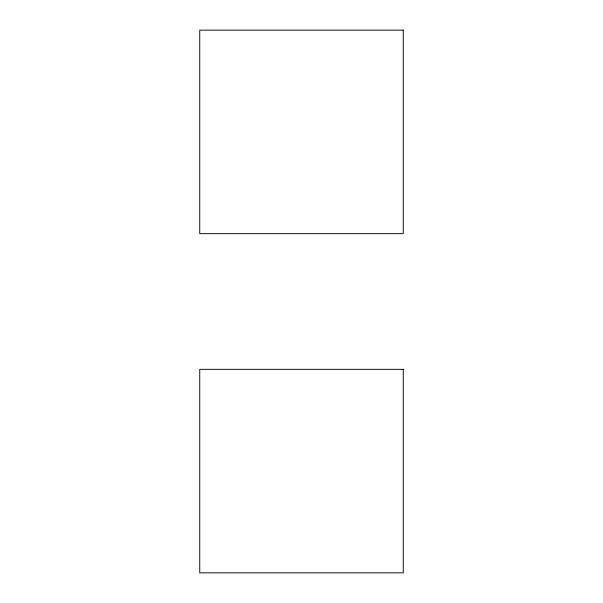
<?xml version="1.0" encoding="UTF-8"?>
<svg xmlns="http://www.w3.org/2000/svg" width="603" height="603" viewBox="0 0 603 603"><rect width="100%" height="100%" fill="white"/><g stroke="black" fill="none" stroke-linecap="round" stroke-linejoin="round"><path stroke-width="0.9" d="M403.256 30.15L199.744 30.15L199.744 233.663L403.256 233.663L403.256 30.15M403.256 369.338L199.744 369.338L199.744 572.85L403.256 572.85L403.256 369.338"/></g></svg>
